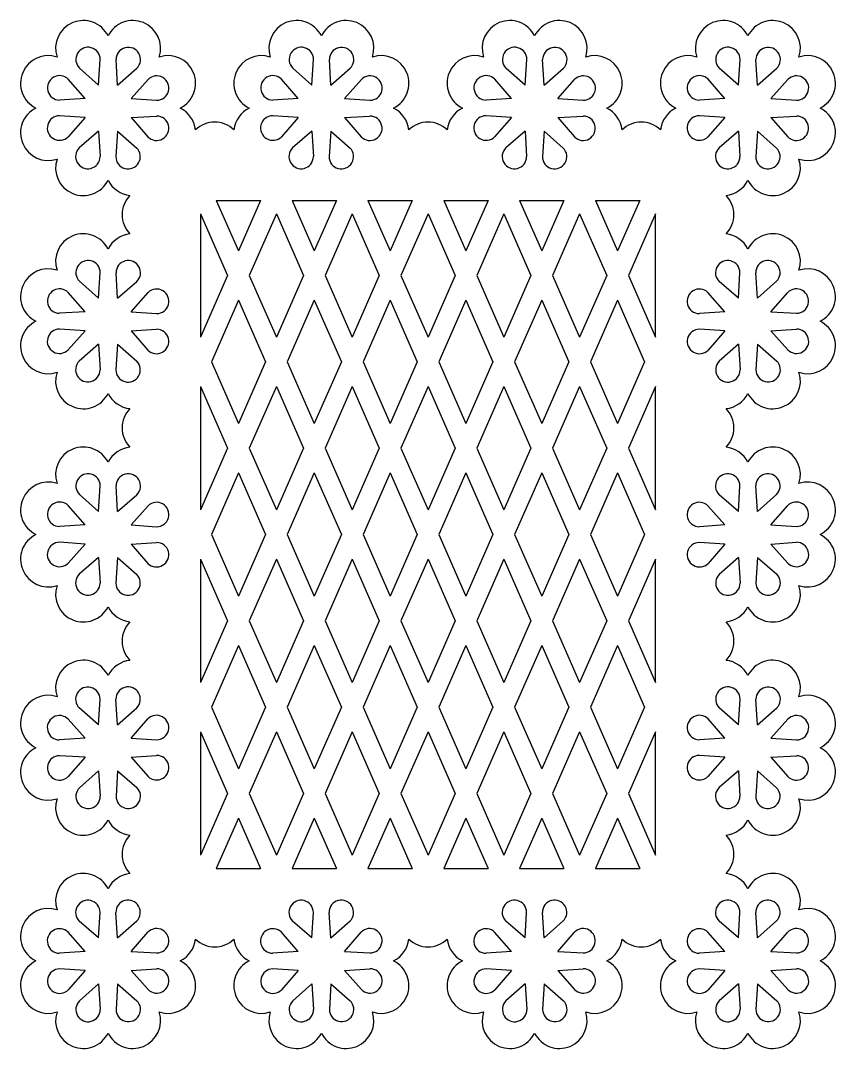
# Model space of a CAD drawing. Extents: x -986 to -425, y -77 to 229.
# Drawn here: x -797.6 to -715.4, y -75.3 to 28.4 of the extents above; entities that cross this region are included whole.
import ezdxf

# ---------------------------------------------------------------- set-up
doc = ezdxf.new("R2010")
doc.units = 0
doc.layers.get('0').update_dxf_attribs({"linetype": 'CONTINUOUS'})

msp = doc.modelspace()

# ---------------------------------------------------------------- linework, layer by layer
for p, q in [((-789.697986, 21.899259), (-789.517978, 24.47335)), ((-787.773313, 21.899259), (-787.928512, 24.473263)), ((-768.193346, 21.899259), (-768.013339, 24.47335)), ((-766.268673, 21.899259), (-766.423872, 24.473263)), ((-746.688707, 21.899259), (-746.5087, 24.47335)), ((-744.764034, 21.899259), (-744.919233, 24.473263)), ((-725.184068, 21.899259), (-725.00406, 24.47335)), ((-723.259395, 21.899259), (-723.414594, 24.473263)), ((-789.697986, 21.899259), (-791.627823, 23.609613)), ((-787.773313, 21.899259), (-785.825872, 23.592132)), ((-768.193346, 21.899259), (-770.123184, 23.609613)), ((-766.268673, 21.899259), (-764.321232, 23.592132)), ((-746.688707, 21.899259), (-748.618545, 23.609613)), ((-744.764034, 21.899259), (-742.816593, 23.592132)), ((-725.184068, 21.899259), (-727.113905, 23.609613)), ((-723.259395, 21.899259), (-721.311954, 23.592132)), ((-791.058935, 20.53831), (-792.751807, 22.485751)), ((-786.412363, 20.53831), (-784.70201, 22.468148)), ((-769.554296, 20.53831), (-771.247168, 22.485751)), ((-764.907724, 20.53831), (-763.197371, 22.468148)), ((-748.049656, 20.53831), (-749.742529, 22.485751)), ((-743.403085, 20.53831), (-741.692731, 22.468148)), ((-726.545017, 20.53831), (-728.237889, 22.485751)), ((-721.898445, 20.53831), (-720.188092, 22.468148)), ((-791.058935, 20.53831), (-793.632939, 20.383111)), ((-786.412363, 20.53831), (-783.838273, 20.358303)), ((-769.554296, 20.53831), (-772.128299, 20.383111)), ((-764.907724, 20.53831), (-762.333634, 20.358303)), ((-748.049656, 20.53831), (-750.62366, 20.383111)), ((-743.403085, 20.53831), (-740.828994, 20.358303)), ((-726.545017, 20.53831), (-729.119021, 20.383111)), ((-721.898445, 20.53831), (-719.324355, 20.358303)), ((-791.058935, 18.613637), (-793.633025, 18.793644)), ((-786.412363, 18.613637), (-783.838359, 18.768836)), ((-769.554296, 18.613637), (-772.128386, 18.793644)), ((-764.907724, 18.613637), (-762.33372, 18.768836)), ((-748.049656, 18.613637), (-750.623747, 18.793644)), ((-743.403085, 18.613637), (-740.829081, 18.768836)), ((-726.545017, 18.613637), (-729.119107, 18.793644)), ((-721.898445, 18.613637), (-719.324441, 18.768836)), ((-791.058935, 18.613637), (-792.769288, 16.683799)), ((-786.412363, 18.613637), (-784.719491, 16.666196)), ((-769.554296, 18.613637), (-771.264649, 16.683799)), ((-764.907724, 18.613637), (-763.214852, 16.666196)), ((-748.049656, 18.613637), (-749.76001, 16.683799)), ((-743.403085, 18.613637), (-741.710212, 16.666196)), ((-726.545017, 18.613637), (-728.25537, 16.683799)), ((-721.898445, 18.613637), (-720.205573, 16.666196)), ((-789.697986, 17.252688), (-791.645427, 15.559815)), ((-789.697986, 17.252688), (-789.542787, 14.678684)), ((-787.773313, 17.252688), (-787.95332, 14.678597)), ((-787.773313, 17.252688), (-785.843475, 15.542334)), ((-768.193346, 17.252688), (-770.140787, 15.559815)), ((-768.193346, 17.252688), (-768.038147, 14.678684)), ((-766.268673, 17.252688), (-766.44868, 14.678597)), ((-766.268673, 17.252688), (-764.338835, 15.542334)), ((-746.688707, 17.252688), (-748.636148, 15.559815)), ((-746.688707, 17.252688), (-746.533508, 14.678684)), ((-744.764034, 17.252688), (-744.944041, 14.678597)), ((-744.764034, 17.252688), (-742.834196, 15.542334)), ((-725.184068, 17.252688), (-727.131509, 15.559815)), ((-725.184068, 17.252688), (-725.028869, 14.678684)), ((-723.259395, 17.252688), (-723.439402, 14.678597)), ((-723.259395, 17.252688), (-721.329557, 15.542334)), ((-777.826738, 10.254967), (-775.591956, 5.166334)), ((-777.826738, 10.254967), (-773.357174, 10.254967)), ((-773.357174, 10.254967), (-775.591956, 5.166334)), ((-770.181432, 10.254967), (-767.94665, 5.166334)), ((-770.181432, 10.254967), (-765.711867, 10.254967)), ((-765.711867, 10.254967), (-767.94665, 5.166334)), ((-762.536126, 10.254967), (-760.301343, 5.166334)), ((-762.536126, 10.254967), (-758.066561, 10.254967)), ((-758.066561, 10.254967), (-760.301343, 5.166334)), ((-754.890819, 10.254967), (-752.656037, 5.166334)), ((-754.890819, 10.254967), (-750.421255, 10.254967)), ((-750.421255, 10.254967), (-752.656037, 5.166334)), ((-747.245513, 10.254967), (-745.010731, 5.166334)), ((-747.245513, 10.254967), (-742.775948, 10.254967)), ((-742.775948, 10.254967), (-745.010731, 5.166334)), ((-739.600207, 10.254967), (-737.365424, 5.166334)), ((-739.600207, 10.254967), (-735.130642, 10.254967)), ((-735.130642, 10.254967), (-737.365424, 5.166334)), ((-779.414609, 8.896722), (-776.684142, 2.679409)), ((-779.414609, 8.896722), (-779.414609, -3.537904)), ((-771.769303, 8.896722), (-774.499769, 2.679409)), ((-771.769303, 8.896722), (-769.038836, 2.679409)), ((-764.123996, 8.896722), (-766.854463, 2.679409)), ((-764.123996, 8.896722), (-761.39353, 2.679409)), ((-756.47869, 8.896722), (-759.209157, 2.679409)), ((-756.47869, 8.896722), (-753.748224, 2.679409)), ((-748.833384, 8.896722), (-751.56385, 2.679409)), ((-748.833384, 8.896722), (-746.102917, 2.679409)), ((-741.188078, 8.896722), (-743.918544, 2.679409)), ((-741.188078, 8.896722), (-738.457611, 2.679409)), ((-733.542771, 8.896722), (-736.273238, 2.679409)), ((-733.542771, -3.537904), (-733.542771, 8.896722)), ((-789.697986, 0.39462), (-791.627823, 2.104973)), ((-789.697986, 0.39462), (-789.517978, 2.96871)), ((-787.773313, 0.39462), (-787.928512, 2.968624)), ((-787.773313, 0.39462), (-785.825872, 2.087492)), ((-776.684142, 2.679409), (-779.414609, -3.537904)), ((-774.499769, 2.679409), (-771.769303, -3.537904)), ((-769.038836, 2.679409), (-771.769303, -3.537904)), ((-766.854463, 2.679409), (-764.123996, -3.537904)), ((-761.39353, 2.679409), (-764.123996, -3.537904)), ((-759.209157, 2.679409), (-756.47869, -3.537904)), ((-753.748224, 2.679409), (-756.47869, -3.537904)), ((-751.56385, 2.679409), (-748.833384, -3.537904)), ((-746.102917, 2.679409), (-748.833384, -3.537904)), ((-743.918544, 2.679409), (-741.188078, -3.537904)), ((-738.457611, 2.679409), (-741.188078, -3.537904)), ((-736.273238, 2.679409), (-733.542771, -3.537904)), ((-725.184068, 0.39462), (-727.131509, 2.087492)), ((-725.184068, 0.39462), (-725.028869, 2.968624)), ((-723.259395, 0.39462), (-723.439402, 2.96871)), ((-723.259395, 0.39462), (-721.329557, 2.104973)), ((-791.058935, -0.966329), (-792.751807, 0.981112)), ((-786.412363, -0.966329), (-784.70201, 0.963509)), ((-775.591956, 0.192484), (-778.322422, -6.024829)), ((-775.591956, 0.192484), (-772.861489, -6.024829)), ((-767.94665, 0.192484), (-770.677116, -6.024829)), ((-767.94665, 0.192484), (-765.216183, -6.024829)), ((-760.301343, 0.192484), (-763.03181, -6.024829)), ((-760.301343, 0.192484), (-757.570877, -6.024829)), ((-752.656037, 0.192484), (-755.386503, -6.024829)), ((-752.656037, 0.192484), (-749.92557, -6.024829)), ((-745.010731, 0.192484), (-747.741197, -6.024829)), ((-745.010731, 0.192484), (-742.280264, -6.024829)), ((-737.365424, 0.192484), (-740.095891, -6.024829)), ((-737.365424, 0.192484), (-734.634958, -6.024829)), ((-726.545017, -0.966329), (-728.25537, 0.963509)), ((-721.898445, -0.966329), (-720.205573, 0.981112)), ((-791.058935, -0.966329), (-793.632939, -1.121528)), ((-786.412363, -0.966329), (-783.838273, -1.146337)), ((-726.545017, -0.966329), (-729.119107, -1.146337)), ((-721.898445, -0.966329), (-719.324441, -1.121528)), ((-791.058935, -2.891002), (-793.633025, -2.710995)), ((-791.058935, -2.891002), (-792.769288, -4.82084)), ((-786.412363, -2.891002), (-783.838359, -2.735803)), ((-786.412363, -2.891002), (-784.719491, -4.838443)), ((-726.545017, -2.891002), (-729.119021, -2.735803)), ((-726.545017, -2.891002), (-728.237889, -4.838443)), ((-721.898445, -2.891002), (-719.324355, -2.710995)), ((-721.898445, -2.891002), (-720.188092, -4.82084)), ((-789.697986, -4.251952), (-791.645427, -5.944824)), ((-789.697986, -4.251952), (-789.542787, -6.825955)), ((-787.773313, -4.251952), (-787.95332, -6.826042)), ((-787.773313, -4.251952), (-785.843475, -5.962305)), ((-725.184068, -4.251952), (-727.113905, -5.962305)), ((-725.184068, -4.251952), (-725.00406, -6.826042)), ((-723.259395, -4.251952), (-723.414594, -6.825955)), ((-723.259395, -4.251952), (-721.311954, -5.944824)), ((-778.322422, -6.024829), (-775.591956, -12.242142)), ((-772.861489, -6.024829), (-775.591956, -12.242142)), ((-770.677116, -6.024829), (-767.94665, -12.242142)), ((-765.216183, -6.024829), (-767.94665, -12.242142)), ((-763.03181, -6.024829), (-760.301343, -12.242142)), ((-757.570877, -6.024829), (-760.301343, -12.242142)), ((-755.386503, -6.024829), (-752.656037, -12.242142)), ((-749.92557, -6.024829), (-752.656037, -12.242142)), ((-747.741197, -6.024829), (-745.010731, -12.242142)), ((-742.280264, -6.024829), (-745.010731, -12.242142)), ((-740.095891, -6.024829), (-737.365424, -12.242142)), ((-734.634958, -6.024829), (-737.365424, -12.242142)), ((-779.414609, -8.511754), (-776.684142, -14.729067)), ((-779.414609, -8.511754), (-779.414609, -20.94638)), ((-771.769303, -8.511754), (-774.499769, -14.729067)), ((-771.769303, -8.511754), (-769.038836, -14.729067)), ((-764.123996, -8.511754), (-766.854463, -14.729067)), ((-764.123996, -8.511754), (-761.39353, -14.729067)), ((-756.47869, -8.511754), (-759.209157, -14.729067)), ((-756.47869, -8.511754), (-753.748224, -14.729067)), ((-748.833384, -8.511754), (-751.56385, -14.729067)), ((-748.833384, -8.511754), (-746.102917, -14.729067)), ((-741.188078, -8.511754), (-743.918544, -14.729067)), ((-741.188078, -8.511754), (-738.457611, -14.729067)), ((-733.542771, -8.511754), (-736.273238, -14.729067)), ((-733.542771, -20.94638), (-733.542771, -8.511754)), ((-776.684142, -14.729067), (-779.414609, -20.94638)), ((-774.499769, -14.729067), (-771.769303, -20.94638)), ((-769.038836, -14.729067), (-771.769303, -20.94638)), ((-766.854463, -14.729067), (-764.123996, -20.94638)), ((-761.39353, -14.729067), (-764.123996, -20.94638)), ((-759.209157, -14.729067), (-756.47869, -20.94638)), ((-753.748224, -14.729067), (-756.47869, -20.94638)), ((-751.56385, -14.729067), (-748.833384, -20.94638)), ((-746.102917, -14.729067), (-748.833384, -20.94638)), ((-743.918544, -14.729067), (-741.188078, -20.94638)), ((-738.457611, -14.729067), (-741.188078, -20.94638)), ((-736.273238, -14.729067), (-733.542771, -20.94638)), ((-775.591956, -17.215992), (-778.322422, -23.433305)), ((-775.591956, -17.215992), (-772.861489, -23.433305)), ((-767.94665, -17.215992), (-770.677116, -23.433305)), ((-767.94665, -17.215992), (-765.216183, -23.433305)), ((-760.301343, -17.215992), (-763.03181, -23.433305)), ((-760.301343, -17.215992), (-757.570877, -23.433305)), ((-752.656037, -17.215992), (-755.386503, -23.433305)), ((-752.656037, -17.215992), (-749.92557, -23.433305)), ((-745.010731, -17.215992), (-747.741197, -23.433305)), ((-745.010731, -17.215992), (-742.280264, -23.433305)), ((-737.365424, -17.215992), (-740.095891, -23.433305)), ((-737.365424, -17.215992), (-734.634958, -23.433305)), ((-789.697986, -21.110019), (-789.517978, -18.535929)), ((-787.773313, -21.110019), (-787.928512, -18.536016)), ((-725.184068, -21.110019), (-725.028869, -18.536016)), ((-723.259395, -21.110019), (-723.439402, -18.535929)), ((-789.697986, -21.110019), (-791.627823, -19.399666)), ((-787.773313, -21.110019), (-785.825872, -19.417147)), ((-725.184068, -21.110019), (-727.131509, -19.417147)), ((-723.259395, -21.110019), (-721.329557, -19.399666)), ((-791.058935, -22.470969), (-792.751807, -20.523528)), ((-786.412363, -22.470969), (-784.70201, -20.541131)), ((-726.545017, -22.470969), (-728.25537, -20.541131)), ((-721.898445, -22.470969), (-720.205573, -20.523528)), ((-791.058935, -22.470969), (-793.632939, -22.626168)), ((-786.412363, -22.470969), (-783.838273, -22.650976)), ((-726.545017, -22.470969), (-729.119107, -22.650976)), ((-721.898445, -22.470969), (-719.324441, -22.626168)), ((-778.322422, -23.433305), (-775.591956, -29.650618)), ((-772.861489, -23.433305), (-775.591956, -29.650618)), ((-770.677116, -23.433305), (-767.94665, -29.650618)), ((-765.216183, -23.433305), (-767.94665, -29.650618)), ((-763.03181, -23.433305), (-760.301343, -29.650618)), ((-757.570877, -23.433305), (-760.301343, -29.650618)), ((-755.386503, -23.433305), (-752.656037, -29.650618)), ((-749.92557, -23.433305), (-752.656037, -29.650618)), ((-747.741197, -23.433305), (-745.010731, -29.650618)), ((-742.280264, -23.433305), (-745.010731, -29.650618)), ((-740.095891, -23.433305), (-737.365424, -29.650618)), ((-734.634958, -23.433305), (-737.365424, -29.650618)), ((-791.058935, -24.395642), (-793.633025, -24.215634)), ((-791.058935, -24.395642), (-792.769288, -26.32548)), ((-786.412363, -24.395642), (-783.838359, -24.240443)), ((-786.412363, -24.395642), (-784.719491, -26.343083)), ((-726.545017, -24.395642), (-729.119021, -24.240443)), ((-726.545017, -24.395642), (-728.237889, -26.343083)), ((-721.898445, -24.395642), (-719.324355, -24.215634)), ((-721.898445, -24.395642), (-720.188092, -26.32548)), ((-789.697986, -25.756591), (-791.645427, -27.449463)), ((-789.697986, -25.756591), (-789.542787, -28.330595)), ((-787.773313, -25.756591), (-787.95332, -28.330681)), ((-787.773313, -25.756591), (-785.843475, -27.466944)), ((-725.184068, -25.756591), (-727.113905, -27.466944)), ((-725.184068, -25.756591), (-725.00406, -28.330681)), ((-723.259395, -25.756591), (-723.414594, -28.330595)), ((-723.259395, -25.756591), (-721.311954, -27.449463)), ((-779.414609, -25.92023), (-776.684142, -32.137543)), ((-779.414609, -25.92023), (-779.414609, -38.354856)), ((-771.769303, -25.92023), (-774.499769, -32.137543)), ((-771.769303, -25.92023), (-769.038836, -32.137543)), ((-764.123996, -25.92023), (-766.854463, -32.137543)), ((-764.123996, -25.92023), (-761.39353, -32.137543)), ((-756.47869, -25.92023), (-759.209157, -32.137543)), ((-756.47869, -25.92023), (-753.748224, -32.137543)), ((-748.833384, -25.92023), (-751.56385, -32.137543)), ((-748.833384, -25.92023), (-746.102917, -32.137543)), ((-741.188078, -25.92023), (-743.918544, -32.137543)), ((-741.188078, -25.92023), (-738.457611, -32.137543)), ((-733.542771, -25.92023), (-736.273238, -32.137543)), ((-733.542771, -38.354856), (-733.542771, -25.92023)), ((-776.684142, -32.137543), (-779.414609, -38.354856)), ((-774.499769, -32.137543), (-771.769303, -38.354856)), ((-769.038836, -32.137543), (-771.769303, -38.354856)), ((-766.854463, -32.137543), (-764.123996, -38.354856)), ((-761.39353, -32.137543), (-764.123996, -38.354856)), ((-759.209157, -32.137543), (-756.47869, -38.354856)), ((-753.748224, -32.137543), (-756.47869, -38.354856)), ((-751.56385, -32.137543), (-748.833384, -38.354856)), ((-746.102917, -32.137543), (-748.833384, -38.354856)), ((-743.918544, -32.137543), (-741.188078, -38.354856)), ((-738.457611, -32.137543), (-741.188078, -38.354856)), ((-736.273238, -32.137543), (-733.542771, -38.354856)), ((-775.591956, -34.624468), (-778.322422, -40.841781)), ((-775.591956, -34.624468), (-772.861489, -40.841781)), ((-767.94665, -34.624468), (-770.677116, -40.841781)), ((-767.94665, -34.624468), (-765.216183, -40.841781)), ((-760.301343, -34.624468), (-763.03181, -40.841781)), ((-760.301343, -34.624468), (-757.570877, -40.841781)), ((-752.656037, -34.624468), (-755.386503, -40.841781)), ((-752.656037, -34.624468), (-749.92557, -40.841781)), ((-745.010731, -34.624468), (-747.741197, -40.841781)), ((-745.010731, -34.624468), (-742.280264, -40.841781)), ((-737.365424, -34.624468), (-740.095891, -40.841781)), ((-737.365424, -34.624468), (-734.634958, -40.841781)), ((-789.697986, -42.614659), (-789.542787, -40.040655)), ((-787.773313, -42.614659), (-787.95332, -40.040568)), ((-725.184068, -42.614659), (-725.00406, -40.040568)), ((-723.259395, -42.614659), (-723.414594, -40.040655)), ((-789.697986, -42.614659), (-791.645427, -40.921786)), ((-787.773313, -42.614659), (-785.843475, -40.904305)), ((-778.322422, -40.841781), (-775.591956, -47.059094)), ((-772.861489, -40.841781), (-775.591956, -47.059094)), ((-770.677116, -40.841781), (-767.94665, -47.059094)), ((-765.216183, -40.841781), (-767.94665, -47.059094)), ((-763.03181, -40.841781), (-760.301343, -47.059094)), ((-757.570877, -40.841781), (-760.301343, -47.059094)), ((-755.386503, -40.841781), (-752.656037, -47.059094)), ((-749.92557, -40.841781), (-752.656037, -47.059094)), ((-747.741197, -40.841781), (-745.010731, -47.059094)), ((-742.280264, -40.841781), (-745.010731, -47.059094)), ((-740.095891, -40.841781), (-737.365424, -47.059094)), ((-734.634958, -40.841781), (-737.365424, -47.059094)), ((-725.184068, -42.614659), (-727.113905, -40.904305)), ((-723.259395, -42.614659), (-721.311954, -40.921786)), ((-791.058935, -43.975608), (-792.769288, -42.04577)), ((-786.412363, -43.975608), (-784.719491, -42.028167)), ((-726.545017, -43.975608), (-728.237889, -42.028167)), ((-721.898445, -43.975608), (-720.188092, -42.04577)), ((-779.414609, -43.328706), (-776.684142, -49.546019)), ((-779.414609, -43.328706), (-779.414609, -55.763332)), ((-771.769303, -43.328706), (-774.499769, -49.546019)), ((-771.769303, -43.328706), (-769.038836, -49.546019)), ((-764.123996, -43.328706), (-766.854463, -49.546019)), ((-764.123996, -43.328706), (-761.39353, -49.546019)), ((-756.47869, -43.328706), (-759.209157, -49.546019)), ((-756.47869, -43.328706), (-753.748224, -49.546019)), ((-748.833384, -43.328706), (-751.56385, -49.546019)), ((-748.833384, -43.328706), (-746.102917, -49.546019)), ((-741.188078, -43.328706), (-743.918544, -49.546019)), ((-741.188078, -43.328706), (-738.457611, -49.546019)), ((-733.542771, -43.328706), (-736.273238, -49.546019)), ((-733.542771, -55.763332), (-733.542771, -43.328706)), ((-791.058935, -43.975608), (-793.633025, -44.155615)), ((-786.412363, -43.975608), (-783.838359, -44.130807)), ((-726.545017, -43.975608), (-729.119021, -44.130807)), ((-721.898445, -43.975608), (-719.324355, -44.155615)), ((-791.058935, -45.900281), (-793.632939, -45.745082)), ((-791.058935, -45.900281), (-792.751807, -47.847722)), ((-786.412363, -45.900281), (-783.838273, -45.720274)), ((-786.412363, -45.900281), (-784.70201, -47.830119)), ((-726.545017, -45.900281), (-729.119107, -45.720274)), ((-726.545017, -45.900281), (-728.25537, -47.830119)), ((-721.898445, -45.900281), (-719.324441, -45.745082)), ((-721.898445, -45.900281), (-720.205573, -47.847722)), ((-789.697986, -47.26123), (-791.627823, -48.971584)), ((-789.697986, -47.26123), (-789.517978, -49.835321)), ((-787.773313, -47.26123), (-787.928512, -49.835234)), ((-787.773313, -47.26123), (-785.825872, -48.954103)), ((-725.184068, -47.26123), (-727.131509, -48.954103)), ((-725.184068, -47.26123), (-725.028869, -49.835234)), ((-723.259395, -47.26123), (-723.439402, -49.835321)), ((-723.259395, -47.26123), (-721.329557, -48.971584)), ((-776.684142, -49.546019), (-779.414609, -55.763332)), ((-774.499769, -49.546019), (-771.769303, -55.763332)), ((-769.038836, -49.546019), (-771.769303, -55.763332)), ((-766.854463, -49.546019), (-764.123996, -55.763332)), ((-761.39353, -49.546019), (-764.123996, -55.763332)), ((-759.209157, -49.546019), (-756.47869, -55.763332)), ((-753.748224, -49.546019), (-756.47869, -55.763332)), ((-751.56385, -49.546019), (-748.833384, -55.763332)), ((-746.102917, -49.546019), (-748.833384, -55.763332)), ((-743.918544, -49.546019), (-741.188078, -55.763332)), ((-738.457611, -49.546019), (-741.188078, -55.763332)), ((-736.273238, -49.546019), (-733.542771, -55.763332)), ((-775.591956, -52.032944), (-777.826738, -57.121577)), ((-775.591956, -52.032944), (-773.357174, -57.121577)), ((-767.94665, -52.032944), (-770.181432, -57.121577)), ((-767.94665, -52.032944), (-765.711867, -57.121577)), ((-760.301343, -52.032944), (-762.536126, -57.121577)), ((-760.301343, -52.032944), (-758.066561, -57.121577)), ((-752.656037, -52.032944), (-754.890819, -57.121577)), ((-752.656037, -52.032944), (-750.421255, -57.121577)), ((-745.010731, -52.032944), (-747.245513, -57.121577)), ((-745.010731, -52.032944), (-742.775948, -57.121577)), ((-737.365424, -52.032944), (-739.600207, -57.121577)), ((-737.365424, -52.032944), (-735.130642, -57.121577)), ((-777.826738, -57.121577), (-773.357174, -57.121577)), ((-770.181432, -57.121577), (-765.711867, -57.121577)), ((-762.536126, -57.121577), (-758.066561, -57.121577)), ((-754.890819, -57.121577), (-750.421255, -57.121577)), ((-747.245513, -57.121577), (-742.775948, -57.121577)), ((-739.600207, -57.121577), (-735.130642, -57.121577)), ((-789.697986, -64.119298), (-789.542787, -61.545294)), ((-787.773313, -64.119298), (-787.95332, -61.545208)), ((-768.193346, -64.119298), (-768.038147, -61.545294)), ((-766.268673, -64.119298), (-766.44868, -61.545208)), ((-746.688707, -64.119298), (-746.533508, -61.545294)), ((-744.764034, -64.119298), (-744.944041, -61.545208)), ((-725.184068, -64.119298), (-725.028869, -61.545294)), ((-723.259395, -64.119298), (-723.439402, -61.545208)), ((-789.697986, -64.119298), (-791.645427, -62.426426)), ((-787.773313, -64.119298), (-785.843475, -62.408945)), ((-768.193346, -64.119298), (-770.140787, -62.426426)), ((-766.268673, -64.119298), (-764.338835, -62.408945)), ((-746.688707, -64.119298), (-748.636148, -62.426426)), ((-744.764034, -64.119298), (-742.834196, -62.408945)), ((-725.184068, -64.119298), (-727.131509, -62.426426)), ((-723.259395, -64.119298), (-721.329557, -62.408945)), ((-791.058935, -65.480247), (-792.769288, -63.550409)), ((-786.412363, -65.480247), (-784.719491, -63.532806)), ((-769.554296, -65.480247), (-771.264649, -63.550409)), ((-764.907724, -65.480247), (-763.214852, -63.532806)), ((-748.049656, -65.480247), (-749.76001, -63.550409)), ((-743.403085, -65.480247), (-741.710212, -63.532806)), ((-726.545017, -65.480247), (-728.25537, -63.550409)), ((-721.898445, -65.480247), (-720.205573, -63.532806)), ((-791.058935, -65.480247), (-793.633025, -65.660255)), ((-786.412363, -65.480247), (-783.838359, -65.635446)), ((-769.554296, -65.480247), (-772.128386, -65.660255)), ((-764.907724, -65.480247), (-762.33372, -65.635446)), ((-748.049656, -65.480247), (-750.623747, -65.660255)), ((-743.403085, -65.480247), (-740.829081, -65.635446)), ((-726.545017, -65.480247), (-729.119107, -65.660255)), ((-721.898445, -65.480247), (-719.324441, -65.635446)), ((-791.058935, -67.40492), (-793.632939, -67.249721)), ((-786.412363, -67.40492), (-783.838273, -67.224913)), ((-769.554296, -67.40492), (-772.128299, -67.249721)), ((-764.907724, -67.40492), (-762.333634, -67.224913)), ((-748.049656, -67.40492), (-750.62366, -67.249721)), ((-743.403085, -67.40492), (-740.828994, -67.224913)), ((-726.545017, -67.40492), (-729.119021, -67.249721)), ((-721.898445, -67.40492), (-719.324355, -67.224913)), ((-791.058935, -67.40492), (-792.751807, -69.352361)), ((-786.412363, -67.40492), (-784.70201, -69.334758)), ((-769.554296, -67.40492), (-771.247168, -69.352361)), ((-764.907724, -67.40492), (-763.197371, -69.334758)), ((-748.049656, -67.40492), (-749.742529, -69.352361)), ((-743.403085, -67.40492), (-741.692731, -69.334758)), ((-726.545017, -67.40492), (-728.237889, -69.352361)), ((-721.898445, -67.40492), (-720.188092, -69.334758)), ((-789.697986, -68.76587), (-791.627823, -70.476223)), ((-789.697986, -68.76587), (-789.517978, -71.33996)), ((-787.773313, -68.76587), (-787.928512, -71.339873)), ((-787.773313, -68.76587), (-785.825872, -70.458742)), ((-768.193346, -68.76587), (-770.123184, -70.476223)), ((-768.193346, -68.76587), (-768.013339, -71.33996)), ((-766.268673, -68.76587), (-766.423872, -71.339873)), ((-766.268673, -68.76587), (-764.321232, -70.458742)), ((-746.688707, -68.76587), (-748.618545, -70.476223)), ((-746.688707, -68.76587), (-746.5087, -71.33996)), ((-744.764034, -68.76587), (-744.919233, -71.339873)), ((-744.764034, -68.76587), (-742.816593, -70.458742)), ((-725.184068, -68.76587), (-727.113905, -70.476223)), ((-725.184068, -68.76587), (-725.00406, -71.33996)), ((-723.259395, -68.76587), (-723.414594, -71.339873)), ((-723.259395, -68.76587), (-721.311954, -70.458742))]:
    msp.add_line(p, q)
for centre, radius, start, end in [((-791.233868, 25.607207), 2.793147, 26.567243, 198.432757), ((-786.237431, 25.607207), 2.793147, 341.567243, 153.432757), ((-769.729228, 25.607207), 2.793147, 26.567243, 198.432757), ((-764.732791, 25.607207), 2.793147, 341.567243, 153.432757), ((-748.224589, 25.607207), 2.793147, 26.567243, 198.432757), ((-743.228152, 25.607207), 2.793147, 341.567243, 153.432757), ((-726.71995, 25.607207), 2.793147, 26.567243, 198.432757), ((-721.723513, 25.607207), 2.793147, 341.567243, 153.432757), ((-790.750025, 24.474141), 1.232047, 359.963173, 224.563654), ((-786.6965, 24.46388), 1.232047, 314.963173, 179.563654), ((-769.245386, 24.474141), 1.232047, 359.963173, 224.563654), ((-765.191861, 24.46388), 1.232047, 314.963173, 179.563654), ((-747.740747, 24.474141), 1.232047, 359.963173, 224.563654), ((-743.687222, 24.46388), 1.232047, 314.963173, 179.563654), ((-726.236107, 24.474141), 1.232047, 359.963173, 224.563654), ((-722.182582, 24.46388), 1.232047, 314.963173, 179.563654), ((-794.766882, 22.074192), 2.793147, 71.567243, 243.432757), ((-782.704416, 22.074192), 2.793147, 296.567243, 108.432757), ((-773.262243, 22.074192), 2.793147, 71.567243, 243.432757), ((-761.199777, 22.074192), 2.793147, 296.567243, 108.432757), ((-751.757604, 22.074192), 2.793147, 71.567243, 243.432757), ((-739.695137, 22.074192), 2.793147, 296.567243, 108.432757), ((-730.252964, 22.074192), 2.793147, 71.567243, 243.432757), ((-718.190498, 22.074192), 2.793147, 296.567243, 108.432757), ((-793.623556, 21.615122), 1.232047, 44.963173, 269.563654), ((-783.837481, 21.59035), 1.232047, 269.963173, 134.563654), ((-772.118917, 21.615122), 1.232047, 44.963173, 269.563654), ((-762.332842, 21.59035), 1.232047, 269.963173, 134.563654), ((-750.614277, 21.615122), 1.232047, 44.963173, 269.563654), ((-740.828202, 21.59035), 1.232047, 269.963173, 134.563654), ((-729.109638, 21.615122), 1.232047, 44.963173, 269.563654), ((-719.323563, 21.59035), 1.232047, 269.963173, 134.563654), ((-794.766882, 17.077755), 2.793147, 116.567243, 288.432757), ((-793.633817, 17.561597), 1.232047, 89.963173, 314.563654), ((-783.847742, 17.536825), 1.232047, 224.963173, 89.563654), ((-782.704416, 17.077755), 2.793147, 6.041745, 63.432757), ((-773.262243, 17.077755), 2.793147, 116.567243, 173.958255), ((-772.129178, 17.561597), 1.232047, 89.963173, 314.563654), ((-762.343103, 17.536825), 1.232047, 224.963173, 89.563654), ((-761.199777, 17.077755), 2.793147, 6.041745, 63.432757), ((-751.757604, 17.077755), 2.793147, 116.567243, 173.958255), ((-750.624538, 17.561597), 1.232047, 89.963173, 314.563654), ((-740.838464, 17.536825), 1.232047, 224.963173, 89.563654), ((-739.695137, 17.077755), 2.793147, 6.041745, 63.432757), ((-730.252964, 17.077755), 2.793147, 116.567243, 173.958255), ((-729.119899, 17.561597), 1.232047, 89.963173, 314.563654), ((-719.333824, 17.536825), 1.232047, 224.963173, 89.563654), ((-718.190498, 17.077755), 2.793147, 251.567243, 63.432757), ((-777.983329, 15.365588), 2.793147, 45.909485, 134.090515), ((-756.47869, 15.365588), 2.793147, 45.909485, 134.090515), ((-734.974051, 15.365588), 2.793147, 45.909485, 134.090515), ((-790.774798, 14.688067), 1.232047, 134.963173, 359.563654), ((-769.270159, 14.688067), 1.232047, 134.963173, 359.563654), ((-747.765519, 14.688067), 1.232047, 134.963173, 359.563654), ((-726.26088, 14.688067), 1.232047, 134.963173, 359.563654), ((-786.721273, 14.677805), 1.232047, 179.963173, 44.563654), ((-765.216634, 14.677805), 1.232047, 179.963173, 44.563654), ((-743.711994, 14.677805), 1.232047, 179.963173, 44.563654), ((-722.207355, 14.677805), 1.232047, 179.963173, 44.563654), ((-791.233868, 13.54474), 2.793147, 161.567243, 333.432757), ((-721.723513, 13.54474), 2.793147, 206.567243, 18.432757), ((-786.237431, 13.54474), 2.793147, 206.567243, 263.958255), ((-726.71995, 13.54474), 2.793147, 276.041745, 333.432757), ((-784.525264, 8.823654), 2.793147, 135.909485, 224.090515), ((-728.432116, 8.823654), 2.793147, 315.909485, 44.090515), ((-791.233868, 4.102567), 2.793147, 26.567243, 198.432757), ((-786.237431, 4.102567), 2.793147, 96.041745, 153.432757), ((-726.71995, 4.102567), 2.793147, 26.567243, 83.958255), ((-721.723513, 4.102567), 2.793147, 341.567243, 153.432757), ((-790.750025, 2.969502), 1.232047, 359.963173, 224.563654), ((-786.6965, 2.959241), 1.232047, 314.963173, 179.563654), ((-726.26088, 2.959241), 1.232047, 0.436346, 225.036827), ((-722.207355, 2.969502), 1.232047, 315.436346, 180.036827), ((-794.766882, 0.569553), 2.793147, 71.567243, 243.432757), ((-718.190498, 0.569553), 2.793147, 296.567243, 108.432757), ((-793.623556, 0.110483), 1.232047, 44.963173, 269.563654), ((-783.837481, 0.08571), 1.232047, 269.963173, 134.563654), ((-729.119899, 0.08571), 1.232047, 45.436346, 270.036827), ((-719.333824, 0.110483), 1.232047, 270.436346, 135.036827), ((-794.766882, -4.426884), 2.793147, 116.567243, 288.432757), ((-718.190498, -4.426884), 2.793147, 251.567243, 63.432757), ((-793.633817, -3.943042), 1.232047, 89.963173, 314.563654), ((-783.847742, -3.967815), 1.232047, 224.963173, 89.563654), ((-729.109638, -3.967815), 1.232047, 90.436346, 315.036827), ((-719.323563, -3.943042), 1.232047, 225.436346, 90.036827), ((-790.774798, -6.816573), 1.232047, 134.963173, 359.563654), ((-786.721273, -6.826834), 1.232047, 179.963173, 44.563654), ((-726.236107, -6.826834), 1.232047, 135.436346, 0.036827), ((-722.182582, -6.816573), 1.232047, 180.436346, 45.036827), ((-791.233868, -7.959899), 2.793147, 161.567243, 333.432757), ((-721.723513, -7.959899), 2.793147, 206.567243, 18.432757), ((-786.237431, -7.959899), 2.793147, 206.567243, 263.958255), ((-726.71995, -7.959899), 2.793147, 276.041745, 333.432757), ((-784.525264, -12.680986), 2.793147, 135.909485, 224.090515), ((-728.432116, -12.680986), 2.793147, 315.909485, 44.090515), ((-791.233868, -17.402072), 2.793147, 26.567243, 198.432757), ((-786.237431, -17.402072), 2.793147, 96.041745, 153.432757), ((-726.71995, -17.402072), 2.793147, 26.567243, 83.958255), ((-721.723513, -17.402072), 2.793147, 341.567243, 153.432757), ((-790.750025, -18.535137), 1.232047, 359.963173, 224.563654), ((-786.6965, -18.545398), 1.232047, 314.963173, 179.563654), ((-726.26088, -18.545398), 1.232047, 0.436346, 225.036827), ((-722.207355, -18.535137), 1.232047, 315.436346, 180.036827), ((-794.766882, -20.935087), 2.793147, 71.567243, 243.432757), ((-718.190498, -20.935087), 2.793147, 296.567243, 108.432757), ((-793.623556, -21.394156), 1.232047, 44.963173, 269.563654), ((-783.837481, -21.418929), 1.232047, 269.963173, 134.563654), ((-729.119899, -21.418929), 1.232047, 45.436346, 270.036827), ((-719.333824, -21.394156), 1.232047, 270.436346, 135.036827), ((-794.766882, -25.931524), 2.793147, 116.567243, 288.432757), ((-718.190498, -25.931524), 2.793147, 251.567243, 63.432757), ((-793.633817, -25.447681), 1.232047, 89.963173, 314.563654), ((-783.847742, -25.472454), 1.232047, 224.963173, 89.563654), ((-729.109638, -25.472454), 1.232047, 90.436346, 315.036827), ((-719.323563, -25.447681), 1.232047, 225.436346, 90.036827), ((-790.774798, -28.321212), 1.232047, 134.963173, 359.563654), ((-786.721273, -28.331473), 1.232047, 179.963173, 44.563654), ((-726.236107, -28.331473), 1.232047, 135.436346, 0.036827), ((-722.182582, -28.321212), 1.232047, 180.436346, 45.036827), ((-791.233868, -29.464538), 2.793147, 161.567243, 333.432757), ((-721.723513, -29.464538), 2.793147, 206.567243, 18.432757), ((-786.237431, -29.464538), 2.793147, 206.567243, 263.958255), ((-726.71995, -29.464538), 2.793147, 276.041745, 333.432757), ((-784.525264, -34.185625), 2.793147, 135.909485, 224.090515), ((-728.432116, -34.185625), 2.793147, 315.909485, 44.090515), ((-791.233868, -38.906711), 2.793147, 26.567243, 198.432757), ((-786.237431, -38.906711), 2.793147, 96.041745, 153.432757), ((-726.71995, -38.906711), 2.793147, 26.567243, 83.958255), ((-721.723513, -38.906711), 2.793147, 341.567243, 153.432757), ((-790.774798, -40.050038), 1.232047, 0.436346, 225.036827), ((-786.721273, -40.039776), 1.232047, 315.436346, 180.036827), ((-726.236107, -40.039776), 1.232047, 359.963173, 224.563654), ((-722.182582, -40.050038), 1.232047, 314.963173, 179.563654), ((-794.766882, -42.439726), 2.793147, 71.567243, 243.432757), ((-718.190498, -42.439726), 2.793147, 296.567243, 108.432757), ((-793.633817, -42.923568), 1.232047, 45.436346, 270.036827), ((-783.847742, -42.898796), 1.232047, 270.436346, 135.036827), ((-729.109638, -42.898796), 1.232047, 44.963173, 269.563654), ((-719.323563, -42.923568), 1.232047, 269.963173, 134.563654), ((-794.766882, -47.436163), 2.793147, 116.567243, 288.432757), ((-718.190498, -47.436163), 2.793147, 251.567243, 63.432757), ((-793.623556, -46.977093), 1.232047, 90.436346, 315.036827), ((-783.837481, -46.952321), 1.232047, 225.436346, 90.036827), ((-729.119899, -46.952321), 1.232047, 89.963173, 314.563654), ((-719.333824, -46.977093), 1.232047, 224.963173, 89.563654), ((-790.750025, -49.836113), 1.232047, 135.436346, 0.036827), ((-786.6965, -49.825851), 1.232047, 180.436346, 45.036827), ((-726.26088, -49.825851), 1.232047, 134.963173, 359.563654), ((-722.207355, -49.836113), 1.232047, 179.963173, 44.563654), ((-791.233868, -50.969178), 2.793147, 161.567243, 333.432757), ((-721.723513, -50.969178), 2.793147, 206.567243, 18.432757), ((-786.237431, -50.969178), 2.793147, 206.567243, 263.958255), ((-726.71995, -50.969178), 2.793147, 276.041745, 333.432757), ((-784.525264, -55.690264), 2.793147, 135.909485, 224.090515), ((-728.432116, -55.690264), 2.793147, 315.909485, 44.090515), ((-791.233868, -60.411351), 2.793147, 26.567243, 198.432757), ((-786.237431, -60.411351), 2.793147, 96.041745, 153.432757), ((-726.71995, -60.411351), 2.793147, 26.567243, 83.958255), ((-721.723513, -60.411351), 2.793147, 341.567243, 153.432757), ((-794.766882, -63.944365), 2.793147, 71.567243, 243.432757), ((-790.774798, -61.554677), 1.232047, 0.436346, 225.036827), ((-786.721273, -61.544416), 1.232047, 315.436346, 180.036827), ((-769.270159, -61.554677), 1.232047, 0.436346, 225.036827), ((-765.216634, -61.544416), 1.232047, 315.436346, 180.036827), ((-747.765519, -61.554677), 1.232047, 0.436346, 225.036827), ((-743.711994, -61.544416), 1.232047, 315.436346, 180.036827), ((-726.26088, -61.554677), 1.232047, 0.436346, 225.036827), ((-722.207355, -61.544416), 1.232047, 315.436346, 180.036827), ((-718.190498, -63.944365), 2.793147, 296.567243, 108.432757), ((-793.633817, -64.428208), 1.232047, 45.436346, 270.036827), ((-783.847742, -64.403435), 1.232047, 270.436346, 135.036827), ((-772.129178, -64.428208), 1.232047, 45.436346, 270.036827), ((-762.343103, -64.403435), 1.232047, 270.436346, 135.036827), ((-750.624538, -64.428208), 1.232047, 45.436346, 270.036827), ((-740.838464, -64.403435), 1.232047, 270.436346, 135.036827), ((-729.119899, -64.428208), 1.232047, 45.436346, 270.036827), ((-719.333824, -64.403435), 1.232047, 270.436346, 135.036827), ((-782.704416, -63.944365), 2.793147, 296.567243, 353.958255), ((-777.983329, -62.232199), 2.793147, 225.909485, 314.090515), ((-773.262243, -63.944365), 2.793147, 186.041745, 243.432757), ((-761.199777, -63.944365), 2.793147, 296.567243, 353.958255), ((-756.47869, -62.232199), 2.793147, 225.909485, 314.090515), ((-751.757604, -63.944365), 2.793147, 186.041745, 243.432757), ((-739.695137, -63.944365), 2.793147, 296.567243, 353.958255), ((-734.974051, -62.232199), 2.793147, 225.909485, 314.090515), ((-730.252964, -63.944365), 2.793147, 186.041745, 243.432757), ((-794.766882, -68.940802), 2.793147, 116.567243, 288.432757), ((-793.623556, -68.481733), 1.232047, 90.436346, 315.036827), ((-783.837481, -68.45696), 1.232047, 225.436346, 90.036827), ((-782.704416, -68.940802), 2.793147, 251.567243, 63.432757), ((-773.262243, -68.940802), 2.793147, 116.567243, 288.432757), ((-772.118917, -68.481733), 1.232047, 90.436346, 315.036827), ((-762.332842, -68.45696), 1.232047, 225.436346, 90.036827), ((-761.199777, -68.940802), 2.793147, 251.567243, 63.432757), ((-751.757604, -68.940802), 2.793147, 116.567243, 288.432757), ((-750.614277, -68.481733), 1.232047, 90.436346, 315.036827), ((-740.828202, -68.45696), 1.232047, 225.436346, 90.036827), ((-739.695137, -68.940802), 2.793147, 251.567243, 63.432757), ((-730.252964, -68.940802), 2.793147, 116.567243, 288.432757), ((-729.109638, -68.481733), 1.232047, 90.436346, 315.036827), ((-719.323563, -68.45696), 1.232047, 225.436346, 90.036827), ((-718.190498, -68.940802), 2.793147, 251.567243, 63.432757), ((-790.750025, -71.340752), 1.232047, 135.436346, 0.036827), ((-786.6965, -71.330491), 1.232047, 180.436346, 45.036827), ((-769.245386, -71.340752), 1.232047, 135.436346, 0.036827), ((-765.191861, -71.330491), 1.232047, 180.436346, 45.036827), ((-747.740747, -71.340752), 1.232047, 135.436346, 0.036827), ((-743.687222, -71.330491), 1.232047, 180.436346, 45.036827), ((-726.236107, -71.340752), 1.232047, 135.436346, 0.036827), ((-722.182582, -71.330491), 1.232047, 180.436346, 45.036827), ((-791.233868, -72.473817), 2.793147, 161.567243, 333.432757), ((-786.237431, -72.473817), 2.793147, 206.567243, 18.432757), ((-769.729228, -72.473817), 2.793147, 161.567243, 333.432757), ((-764.732791, -72.473817), 2.793147, 206.567243, 18.432757), ((-748.224589, -72.473817), 2.793147, 161.567243, 333.432757), ((-743.228152, -72.473817), 2.793147, 206.567243, 18.432757), ((-726.71995, -72.473817), 2.793147, 161.567243, 333.432757), ((-721.723513, -72.473817), 2.793147, 206.567243, 18.432757)]:
    msp.add_arc(centre, radius, start, end)

doc.saveas('drawing.dxf')
